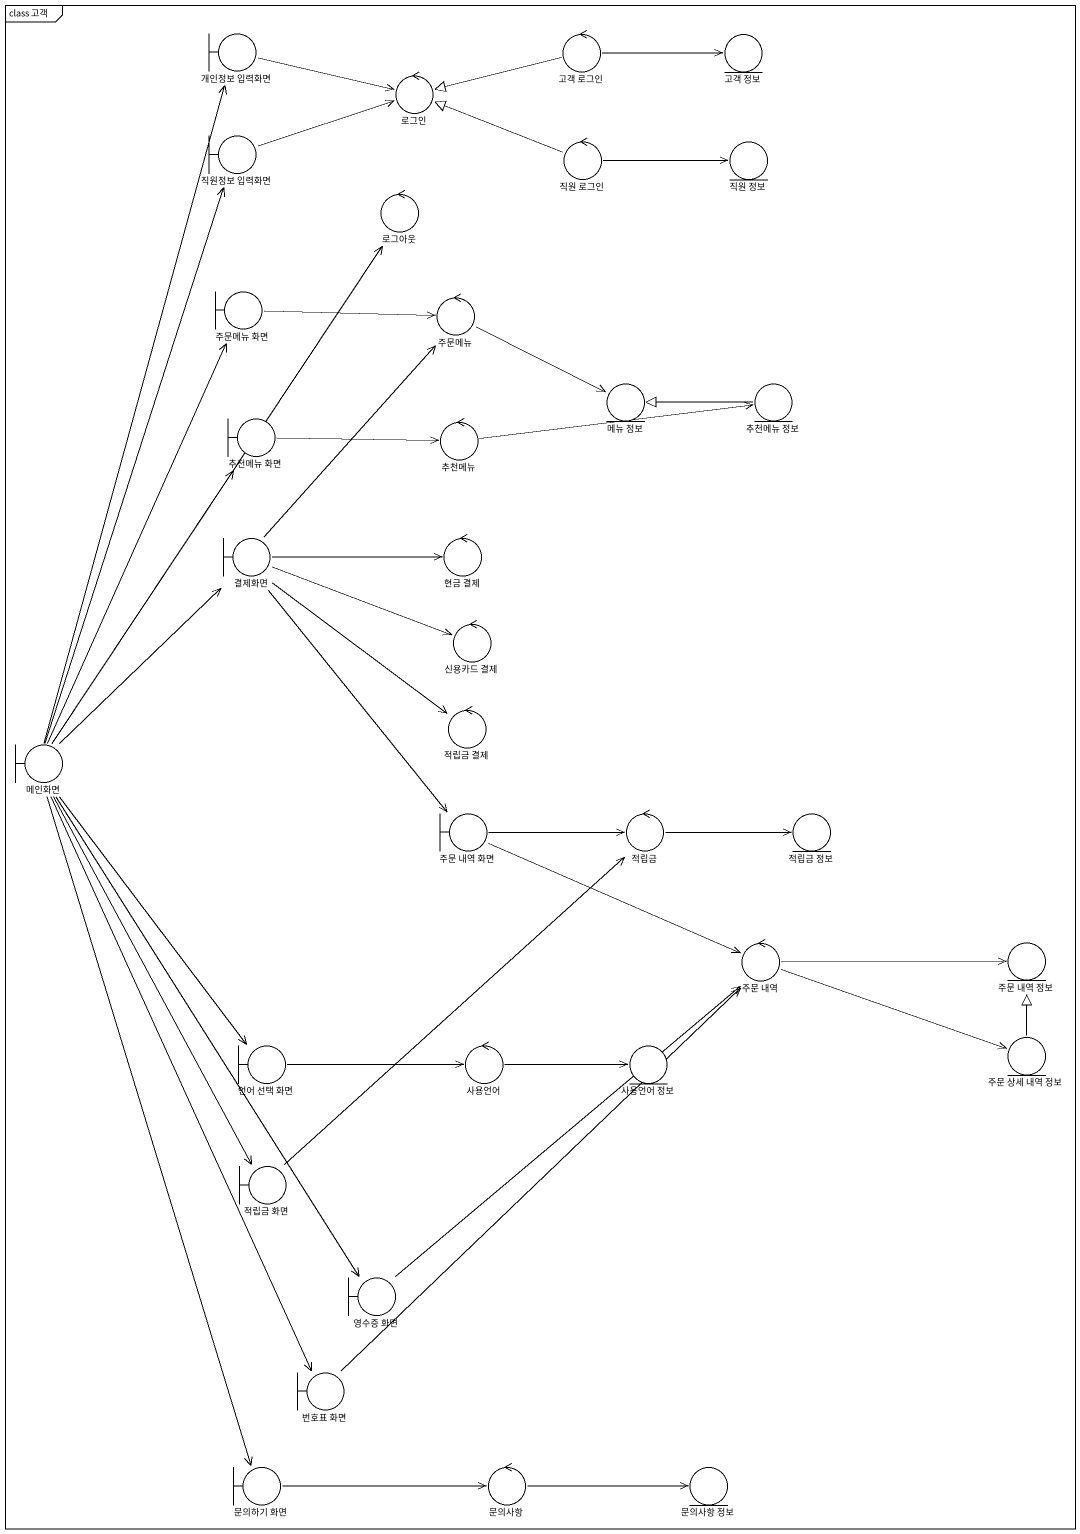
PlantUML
@startuml
mainframe class 고객
boundary "개인정보 입력화면" as 개인정보_입력화면
control "고객 로그인" as 고객_로그인
entity "고객 정보" as 고객_정보
control 로그인
boundary "직원정보 입력화면" as 직원정보_입력화면
control "직원 로그인" as 직원_로그인
entity "직원 정보" as 직원_정보
control 로그아웃
boundary "주문메뉴 화면" as 주문메뉴_화면
control 주문메뉴
entity "메뉴 정보" as 메뉴_정보
entity "추천메뉴 정보" as 추천메뉴_정보
boundary "추천메뉴 화면" as 추천메뉴_화면
control 추천메뉴
boundary 결제화면
control "현금 결제" as 현금_결제
control "신용카드 결제" as 신용카드_결제
control "적립금 결제" as 적립금_결제
boundary 메인화면
boundary "주문 내역 화면" as 주문_내역_화면
control 적립금
entity "적립금 정보" as 적립금_정보
control "주문 내역" as 주문_내역
entity "주문 내역 정보" as 주문_내역_정보
boundary "언어 선택 화면" as 언어_선택_화면
control 사용언어
entity "사용언어 정보" as 사용언어_정보
entity "주문 상세 내역 정보" as 주문_상세_내역_정보
boundary "적립금 화면" as 적립금_화면
boundary "영수증 화면" as 영수증_화면
boundary "번호표 화면" as 번호표_화면
boundary "문의하기 화면" as 문의하기_화면
control 문의사항
entity "문의사항 정보" as 문의사항_정보
개인정보_입력화면 -right-> 로그인
고객_로그인 -right-> 고객_정보
고객_로그인 -left-|> 로그인
직원정보_입력화면 -right-> 로그인
직원_로그인 -left-|> 로그인
직원_로그인 -right-> 직원_정보
주문메뉴_화면 -right-> 주문메뉴
주문메뉴 -right-> 메뉴_정보
추천메뉴_정보 -left-|> 메뉴_정보
추천메뉴_화면 -right-> 추천메뉴
추천메뉴 -right-> 추천메뉴_정보
결제화면 -up-> 주문메뉴
결제화면 -right-> 현금_결제
결제화면 -right-> 신용카드_결제
결제화면 -right-> 적립금_결제
결제화면 --> 주문_내역_화면
메인화면 -up-> 개인정보_입력화면
메인화면 -up-> 직원정보_입력화면
메인화면 -up-> 로그아웃
메인화면 -up-> 주문메뉴_화면
메인화면 -up-> 추천메뉴_화면
메인화면 -up-> 결제화면
메인화면 -right-> 언어_선택_화면
메인화면 --> 적립금_화면
메인화면 --> 영수증_화면
메인화면 --> 번호표_화면
메인화면 --> 문의하기_화면
주문_내역_화면 -right-> 적립금
주문_내역_화면 -right-> 주문_내역
적립금 -right-> 적립금_정보
주문_내역 -right-> 주문_내역_정보
주문_내역 -right-> 주문_상세_내역_정보
언어_선택_화면 -right-> 사용언어
사용언어 -right-> 사용언어_정보
주문_상세_내역_정보 -up-|> 주문_내역_정보
적립금_화면 -up-> 적립금
영수증_화면 -up-> 주문_내역
번호표_화면 -up-> 주문_내역
문의하기_화면 -right-> 문의사항
문의사항 -right-> 문의사항_정보
@enduml
